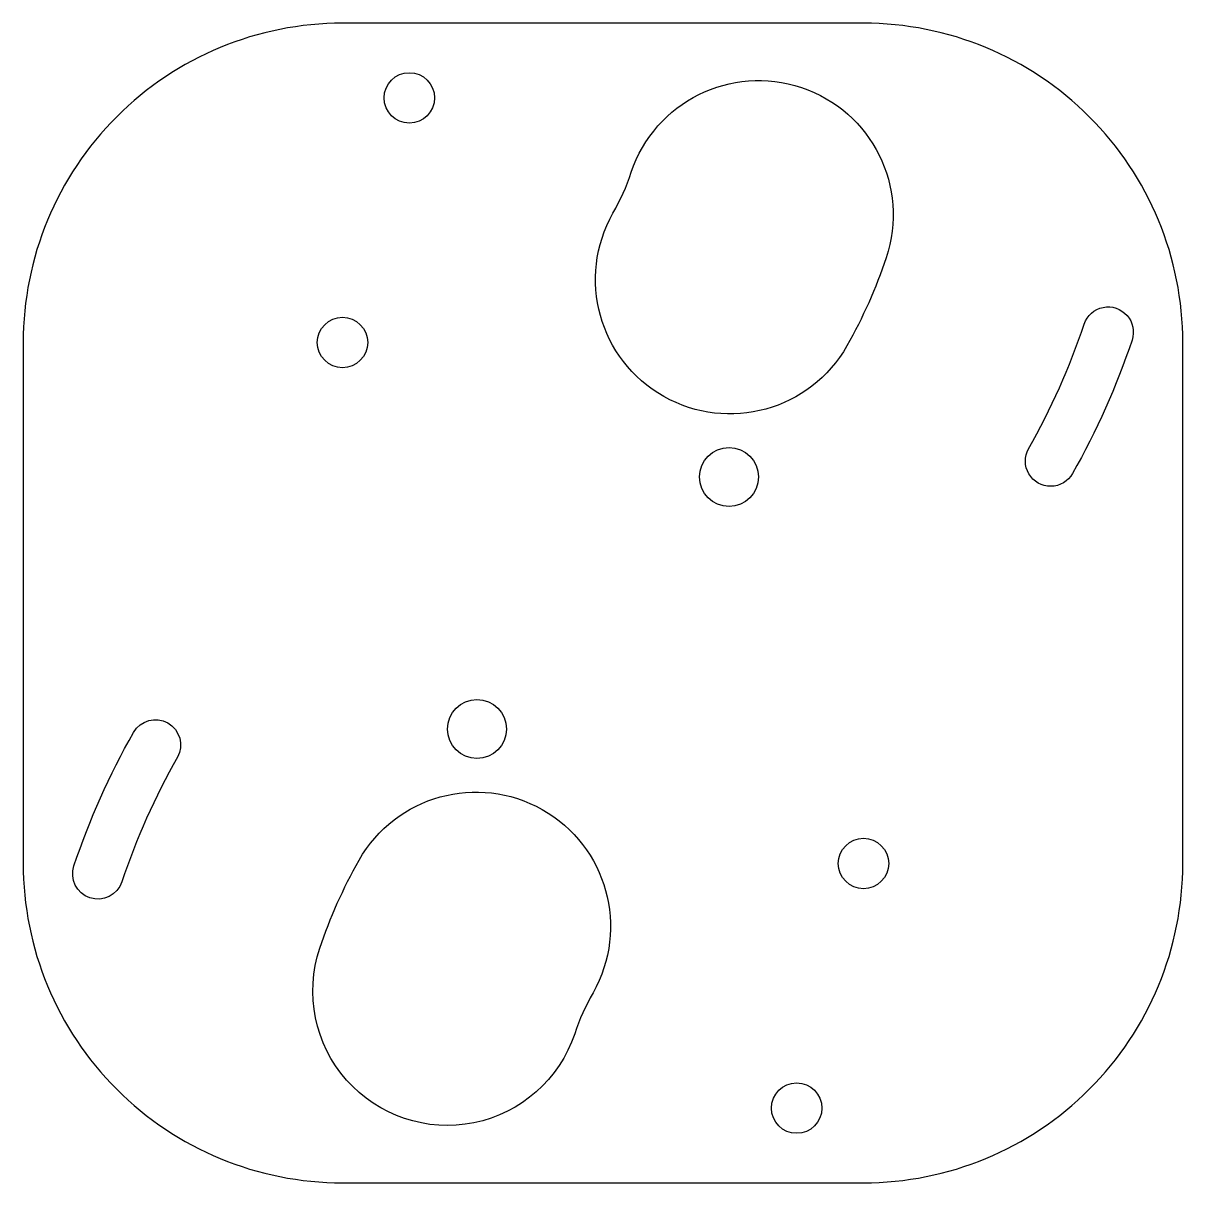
# Model space of a CAD drawing. Header units: millimetres. Extents: x -34.5 to 34.5, y -34.5 to 34.5.
import ezdxf

# ---------------------------------------------------------------- set-up
doc = ezdxf.new("R2010")
doc.units = ezdxf.units.MM

msp = doc.modelspace()

# ---------------------------------------------------------------- linework, layer by layer
for points in [[(-34.5, -15.5, 0.414214), (-15.5, -34.5), (15.5, -34.5, 0.414214), (34.5, -15.5), (34.5, 15.5, 0.414214), (15.5, 34.5), (-15.5, 34.5, 0.414214), (-34.5, 15.5)], [(1.682, 25.631, -1), (16.852, 20.546, -0.048033), (14.517, 15.307, -1), (0.595, 23.193, 0.048033)], [(28.633, 16.598, -1), (31.478, 15.645, -0.048033), (27.938, 7.705, -1), (25.328, 9.183, 0.048033)], [(-25.328, -9.183, 0.048033), (-28.633, -16.598, -1), (-31.478, -15.645, -0.048033), (-27.938, -7.705, -1)], [(-14.517, -15.307, -1), (-0.595, -23.193, 0.048033), (-1.682, -25.631, -1), (-16.852, -20.546, -0.048033)]]:
    msp.add_lwpolyline(points, format="xyb", close=True)
for centre, radius in [((-11.522, 30.056), 1.5), ((-15.5, 15.5), 1.5), ((7.5, 7.5), 1.75), ((-7.5, -7.5), 1.75), ((15.5, -15.5), 1.5), ((11.522, -30.056), 1.5)]:
    msp.add_circle(centre, radius)

doc.saveas('drawing.dxf')
